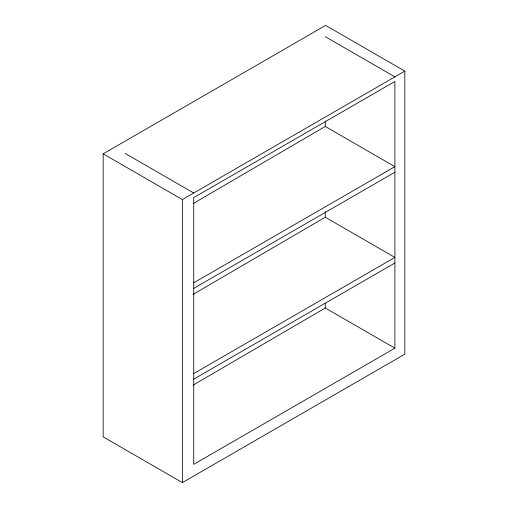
<?xml version="1.0" encoding="UTF-8"?>
<svg xmlns="http://www.w3.org/2000/svg" width="508" height="508" viewBox="0 0 508 508"><rect width="100%" height="100%" fill="white"/><g stroke="black" fill="none" stroke-linecap="round" stroke-linejoin="round"><path stroke-width="0.76" d="M193.04 203.644L325.272 126.46L325.272 120.942M193.04 294.405L325.272 217.227L325.272 211.703M193.04 385.172L325.272 307.988L325.272 303.257M103.168 153.835L325.628 25.4L404.832 71.133L404.832 354.165L182.372 482.6L103.168 436.867L103.168 153.835L182.372 199.568L404.832 71.133M193.732 282.797L394.894 166.656L325.272 126.46M193.732 288.379L394.894 172.237M193.732 373.558L394.894 257.423L325.272 217.227M193.732 379.139L394.894 263.004M394.894 348.183L193.732 464.325L193.732 197.612L394.894 81.477L394.894 348.183L325.272 307.988M325.272 36.678L394.894 76.867M125.209 153.448L193.732 193.008M182.372 199.568L182.372 482.6"/></g></svg>
